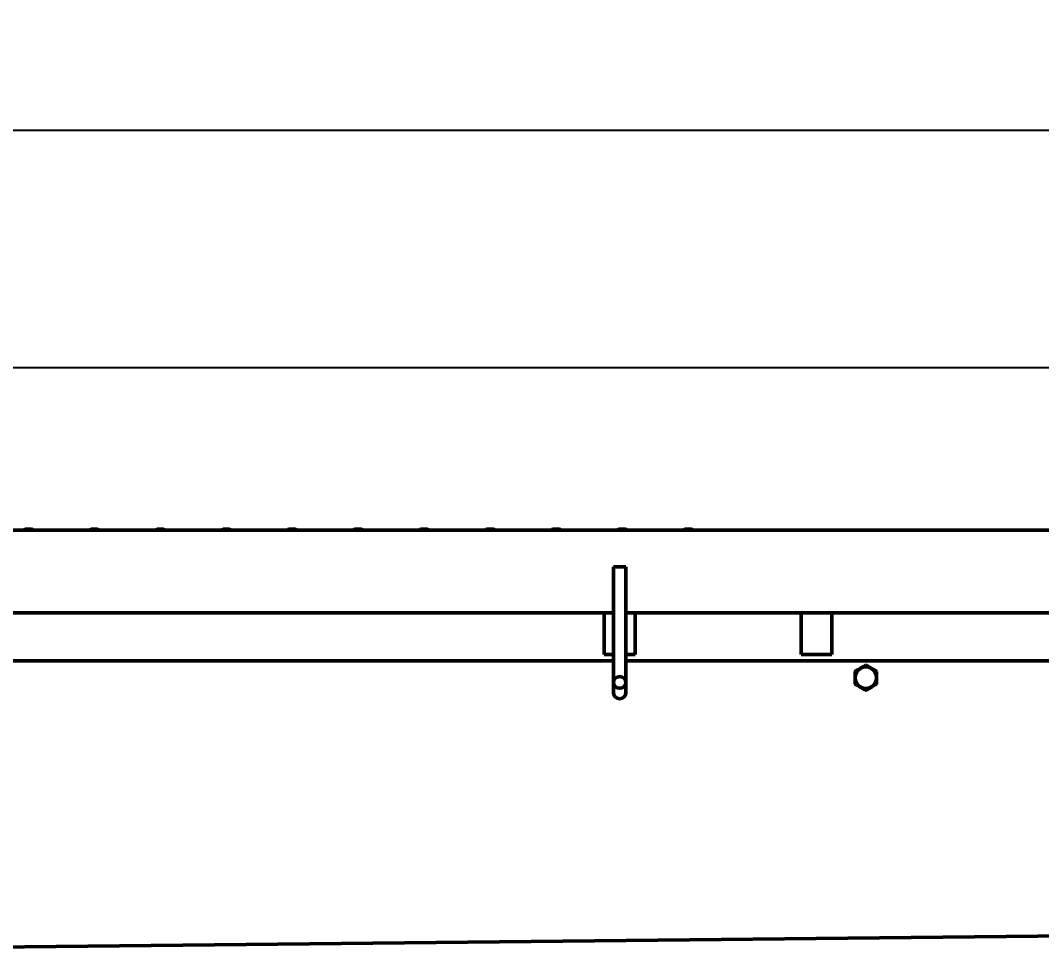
# Model space of a CAD drawing. Header units: inches. Extents: x 31 to 195, y 77 to 126.
# Drawn here: x 153.76 to 174.5, y 84.92 to 103.79 of the extents above; entities that cross this region are included whole.
import ezdxf

# ---------------------------------------------------------------- set-up
doc = ezdxf.new("R2010")
doc.units = ezdxf.units.IN
doc.header["$LTSCALE"] = 8
doc.header["$MEASUREMENT"] = 0
doc.layers.add('Visible (ANSI)', color=7, linetype='Continuous', lineweight=50)
doc.styles.get("Standard").update_dxf_attribs({"font": 'romans.shx'})
doc.dimstyles.get("Standard").update_dxf_attribs({"dimtxt": 1.5, "dimasz": 0.75, "dimexe": 0.5, "dimexo": 0.5, "dimgap": 0.5, "dimtad": 0, "dimtih": 1, "dimtoh": 1, "dimdec": 5, "dimzin": 0, "dimdsep": 46, "dimlunit": 5, "dimtxsty": 'Standard', "dimcen": 0, "dimclrd": 256, "dimclre": 256, "dimclrt": 256, "dimadec": 0, "dimazin": 0, "dimtfac": 0.75, "dimtdec": 5, "dimtofl": 0, "dimtmove": 0, "dimatfit": 3, "dimfxl": 0, "dimtolj": 1, "dimtzin": 0, "dimlwd": -1, "dimlwe": -1, "dimarcsym": 0})

# ---------------------------------------------------------------- blocks, each defined once
blk = doc.blocks.new('*D8')
for p, q in [((71.933, 93.938), (71.933, 97.232)), ((191.933, 93.938), (191.933, 97.232)), ((72.683, 96.732), (123.709, 96.732)), ((191.183, 96.732), (137.423, 96.732))]:
    blk.add_line(p, q)
for points in [[(72.683, 96.857), (72.683, 96.607), (71.933, 96.732)], [(191.183, 96.857), (191.183, 96.607), (191.933, 96.732)]]:
    blk.add_solid(points)
at = {"layer": 'Defpoints', "color": 0}
for p in [(191.933, 96.732), (71.933, 93.438), (191.933, 93.438)]:
    blk.add_point(p, dxfattribs=at)
at = {"insert": (130.566, 96.732), "char_height": 1.5, "attachment_point": 5}
blk.add_mtext('\\A1;120 [3048]', dxfattribs=at)
blk = doc.blocks.new('*D9')
for p, q in [((69.433, 91.283), (69.433, 102.052)), ((191.933, 93.938), (191.933, 102.052)), ((70.183, 101.552), (122.073, 101.552)), ((191.183, 101.552), (136.698, 101.552))]:
    blk.add_line(p, q)
for points in [[(70.183, 101.677), (70.183, 101.427), (69.433, 101.552)], [(191.183, 101.677), (191.183, 101.427), (191.933, 101.552)]]:
    blk.add_solid(points)
at = {"layer": 'Defpoints', "color": 0}
for p in [(191.933, 101.552), (191.933, 93.438), (69.433, 90.783)]:
    blk.add_point(p, dxfattribs=at)
at = {"insert": (129.385, 101.552), "char_height": 1.5, "attachment_point": 5}
blk.add_mtext('\\A1;122{\\H0.750000x;\\S1/2;} [3111]', dxfattribs=at)

msp = doc.modelspace()

# ---------------------------------------------------------------- linework, layer by layer
at = {"layer": 'Visible (ANSI)'}
for p, q in [((71.933108, 93.437955), (191.933108, 93.437955)), ((153.894727, 93.457955), (153.951489, 93.457955)), ((155.234727, 93.457955), (155.291489, 93.457955)), ((156.574727, 93.457955), (156.631489, 93.457955)), ((157.914727, 93.457955), (157.971489, 93.457955)), ((159.254727, 93.457955), (159.311489, 93.457955)), ((160.594727, 93.457955), (160.651489, 93.457955)), ((161.934727, 93.457955), (161.991489, 93.457955)), ((163.274727, 93.457955), (163.331489, 93.457955)), ((164.614727, 93.457955), (164.671489, 93.457955)), ((165.954727, 93.457955), (166.011489, 93.457955)), ((167.294727, 93.457955), (167.351489, 93.457955)), ((165.808108, 92.687955), (166.058108, 92.687955)), ((165.808108, 92.687955), (165.808108, 92.247955)), ((166.058108, 92.687955), (166.058108, 92.247955)), ((165.808108, 92.247955), (165.808108, 92.206167)), ((165.808108, 92.206167), (165.808108, 90.343527)), ((166.058108, 92.206167), (166.058108, 92.247955)), ((166.058108, 92.206167), (166.058108, 90.343527)), ((148.433108, 91.758955), (165.808108, 91.758955)), ((165.620608, 91.758955), (165.620608, 90.908955)), ((166.058108, 91.758955), (186.433108, 91.758955)), ((166.245608, 91.758955), (166.245608, 90.908955)), ((169.620608, 91.758955), (169.620608, 90.908955)), ((170.245608, 91.758955), (170.245608, 90.908955)), ((165.808108, 90.908955), (165.620608, 90.908955)), ((166.245608, 90.908955), (166.058108, 90.908955)), ((170.245608, 90.908955), (169.620608, 90.908955)), ((165.808108, 90.782955), (148.433108, 90.782955)), ((186.433108, 90.782955), (166.058108, 90.782955)), ((170.933069, 90.690545), (170.932899, 90.690545)), ((170.933069, 90.690545), (171.151819, 90.56425)), ((171.151819, 90.56425), (171.151649, 90.56425)), ((171.151819, 90.56425), (171.151819, 90.311659)), ((165.808108, 90.147244), (165.808108, 90.343527)), ((166.058108, 90.147244), (166.058108, 90.343527)), ((171.151819, 90.311659), (170.933069, 90.185364)), ((171.151819, 90.311659), (171.151649, 90.311659)), ((165.808108, 90.147244), (165.808108, 90.137382)), ((166.058108, 90.137382), (166.058108, 90.147244)), ((170.933069, 90.185364), (170.932899, 90.185364)), ((186.683733, 85.317263), (148.182483, 84.916208))]:
    msp.add_line(p, q, dxfattribs=at)
for centre, start, end in [((153.894727, 93.332955), 90, 122.8598804), ((153.951489, 93.332955), 57.1401196, 90), ((155.234727, 93.332955), 90, 122.8598804), ((155.291489, 93.332955), 57.1401196, 90), ((156.574727, 93.332955), 90, 122.8598804), ((156.631489, 93.332955), 57.1401196, 90), ((157.914727, 93.332955), 90, 122.8598804), ((157.971489, 93.332955), 57.1401196, 90), ((159.254727, 93.332955), 90, 122.8598804), ((159.311489, 93.332955), 57.1401196, 90), ((160.594727, 93.332955), 90, 122.8598804), ((160.651489, 93.332955), 57.1401196, 90), ((161.934727, 93.332955), 90, 122.8598804), ((161.991489, 93.332955), 57.1401196, 90), ((163.274727, 93.332955), 90, 122.8598804), ((163.331489, 93.332955), 57.1401196, 90), ((164.614727, 93.332955), 90, 122.8598804), ((164.671489, 93.332955), 57.1401196, 90), ((165.954727, 93.332955), 90, 122.8598804), ((166.011489, 93.332955), 57.1401196, 90), ((167.294727, 93.332955), 90, 122.8598804), ((167.351489, 93.332955), 57.1401196, 90), ((165.933108, 90.137382), 180, 0)]:
    msp.add_arc(centre, 0.125, start, end, dxfattribs=at)
for major_axis, start_param, end_param in [((0, 0.21875), 5.759586532, 6.806784083), ((0, -0.21875), 3.665191429, 4.71238898), ((0, -0.21875), 4.71238898, 5.759586532), ((0, 0.21875), 4.71238898, 5.759586532), ((0, 0.21875), 3.665191429, 4.71238898), ((0, -0.21875), 5.759586532, 6.806784083)]:
    msp.add_ellipse((170.932869, 90.437955), major_axis=major_axis, ratio=0.999998838, start_param=start_param, end_param=end_param, dxfattribs=at)
msp.add_ellipse((165.933108, 90.343527), major_axis=(-0.125, 0), ratio=0.946930129, dxfattribs=at)
for points in [[(170.823494, 90.627398), (170.874256, 90.656705), (170.932899, 90.690545)], [(170.932899, 90.690545), (170.991483, 90.656705), (171.042244, 90.627398)], [(170.71412, 90.437955), (170.71412, 90.496568), (170.714149, 90.56425)], [(170.714149, 90.311659), (170.71412, 90.379341), (170.71412, 90.437955)], [(170.714149, 90.56425), (170.772733, 90.598091), (170.823494, 90.627398)], [(171.042244, 90.627398), (171.093005, 90.598091), (171.151649, 90.56425)], [(171.151649, 90.56425), (171.151619, 90.496568), (171.151619, 90.437955)], [(171.151619, 90.437955), (171.151619, 90.379341), (171.151649, 90.311659)], [(170.823494, 90.248512), (170.772733, 90.277818), (170.714149, 90.311659)], [(170.932899, 90.185364), (170.874256, 90.219205), (170.823494, 90.248512)], [(171.042244, 90.248512), (170.991483, 90.219205), (170.932899, 90.185364)], [(171.151649, 90.311659), (171.093005, 90.277818), (171.042244, 90.248512)]]:
    msp.add_rational_spline(points, [1, 1.0379548493, 1], degree=2, dxfattribs=at)

# ---------------------------------------------------------------- dimensions: what is measured, and where the dimension line sits
for base, p1, picture, middle in [((191.933108, 101.551773), (69.433118, 90.782955), '*D9', (129.385087, 101.551773)), ((191.933108, 96.732035), (71.933108, 93.437955), '*D8', (130.566241, 96.732035))]:
    dim = msp.add_linear_dim(base=base, p1=p1, p2=(191.933108, 93.437955), dimstyle='Standard')
    dim.commit()
    dim.dimension.update_dxf_attribs({"geometry": picture, "text_midpoint": middle, "dimtype": 160})

doc.saveas('drawing.dxf')
